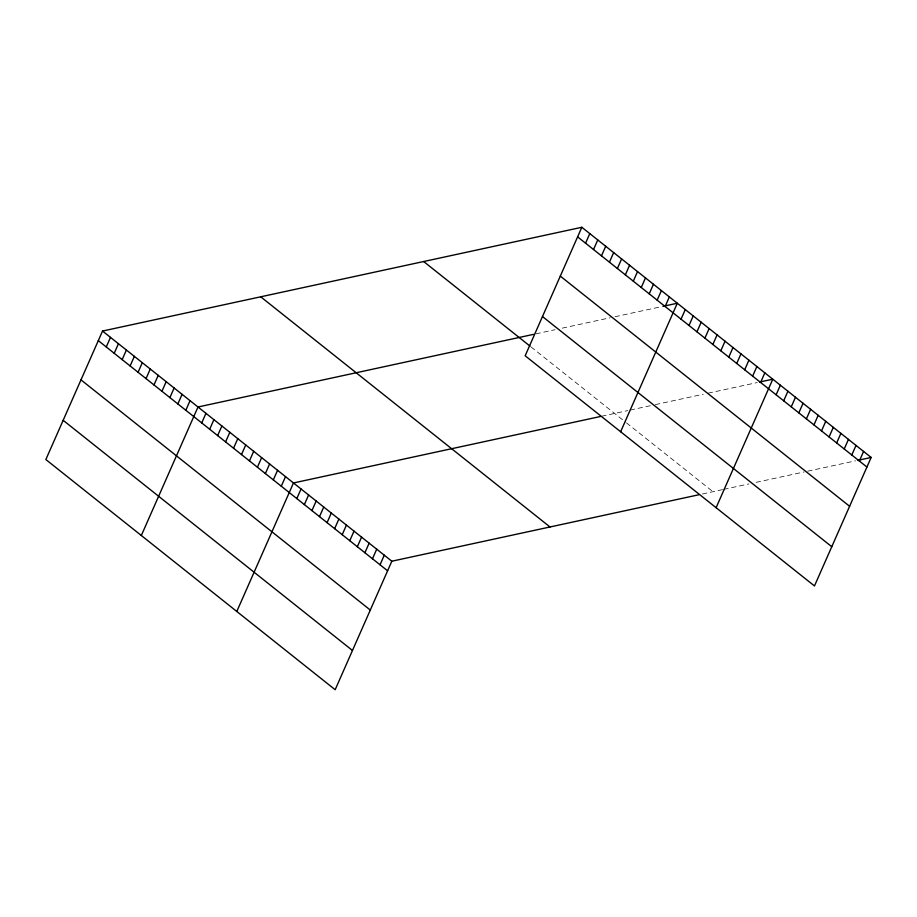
<?xml version="1.0" encoding="UTF-8"?>
<svg xmlns="http://www.w3.org/2000/svg" width="917" height="917" viewBox="0 0 917 917"><rect width="100%" height="100%" fill="white"/><g stroke="black" fill="none" stroke-linecap="round" stroke-linejoin="round"><path stroke-width="0.69" stroke-dasharray="4.58 3.44" d="M535.918 333.845L555.083 329.696M562.281 328.137L610.206 317.763M614.998 316.72L661.73 306.61M601.621 416.249L627.79 410.587M630.185 410.059L650.554 405.658M655.357 404.615L703.282 394.241M708.073 393.198L757.213 382.561M702.353 493.999L722.562 489.621M723.765 489.357L748.925 483.912M756.112 482.353L804.049 471.98M807.636 471.2L855.572 460.827M531.069 346.97L625.417 422.038M626.506 422.897L712.979 491.695"/><path stroke-width="1.38" d="M581.837 227.278L525.166 355.785L814.468 585.952L871.15 457.457L581.837 227.278L102.532 331.048L45.85 459.543L335.163 689.722L391.834 561.215L698.811 494.767M106.257 346.97L110.487 337.376M114.212 353.297L118.442 343.703M122.167 359.624L126.397 350.03M130.122 365.952L134.352 356.358M138.077 372.279L142.307 362.696M146.032 378.618L150.262 369.024M153.987 384.945L158.217 375.351M161.942 391.272L166.172 381.678M169.897 397.6L174.127 388.017M177.852 403.938L182.082 394.344M185.819 410.266L190.048 400.672M141.321 535.505L198.003 406.999L533.522 334.361M201.729 422.92L205.958 413.326M209.684 429.248L213.913 419.665M217.638 435.586L221.868 425.992M225.593 441.914L229.823 432.32M233.548 448.241L237.778 438.647M241.503 454.568L245.733 444.986M249.458 460.907L253.688 451.313M257.413 467.234L261.643 457.64M265.368 473.562L269.598 463.968M273.335 479.889L277.564 470.306M281.29 486.216L285.519 476.634M236.792 611.467L293.474 482.961L600.44 416.501M296.81 498.573L301.04 488.979M304.375 504.591L308.605 494.997M311.94 510.609L316.17 501.026M319.506 516.626L323.735 507.044M327.071 522.656L331.301 513.062M334.636 528.673L338.866 519.079M342.213 534.691L346.443 525.097M349.778 540.709L354.008 531.115M357.343 546.727L361.573 537.144M364.909 552.756L369.138 543.162M372.474 558.774L376.704 549.18M380.039 564.792L384.269 555.198M585.562 243.2L589.791 233.606M593.517 249.527L597.758 239.933M601.483 255.854L605.713 246.26M609.438 262.182L613.668 252.599M617.393 268.521L621.623 258.926M625.348 274.848L629.578 265.254M633.303 281.175L637.533 271.581M641.258 287.502L645.488 277.92M649.213 293.83L653.443 284.247M657.168 300.168L661.398 290.574M665.123 306.496L669.353 296.902M620.637 431.735L677.308 303.229L662.934 306.347M681.033 319.15L685.274 309.568M688.999 325.489L693.229 315.895M696.954 331.816L701.184 322.222M704.909 338.144L709.139 328.55M712.864 344.471L717.094 334.888M720.819 350.798L725.049 341.216M728.774 357.137L733.004 347.543M736.729 363.464L740.959 353.87M744.684 369.792L748.914 360.198M752.639 376.119L756.869 366.536M760.594 382.458L764.824 372.864M716.108 507.697L772.79 379.191L759.608 382.045M776.126 394.803L780.356 385.209M783.691 400.821L787.921 391.227M791.256 406.839L795.486 397.256M798.822 412.868L803.051 403.274M806.387 418.886L810.617 409.291M813.952 424.903L818.182 415.309M821.517 430.921L825.747 421.327M829.083 436.939L833.312 427.356M836.659 442.968L840.889 433.374M844.225 448.986L848.454 439.392M851.79 455.004L856.019 445.41M859.355 461.022L863.585 451.428M857.968 460.311L871.15 457.457M577.607 236.861L866.92 467.04M560.298 276.109L849.612 506.287M542.474 316.537L831.776 546.715M423.665 261.517L530.083 346.179M260.703 296.799L550.005 526.977M102.532 331.048L391.834 561.215M98.302 340.631L387.604 570.81M80.994 379.879L370.296 610.057M63.158 420.307L352.472 650.485"/></g></svg>
